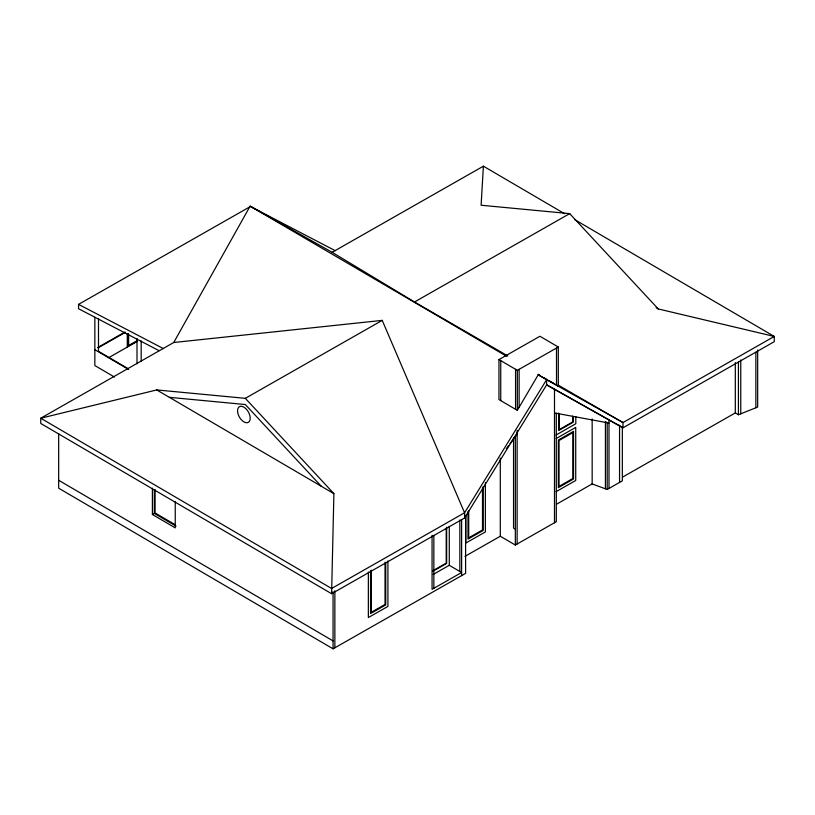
<?xml version="1.0" encoding="UTF-8"?>
<svg xmlns="http://www.w3.org/2000/svg" width="815" height="815" viewBox="0 0 815 815"><rect width="100%" height="100%" fill="white"/><g stroke="black" fill="none" stroke-linecap="round" stroke-linejoin="round"><path stroke-width="1.22" d="M58.67 433.621L58.67 488.195L333.06 648.822L465.599 573.352L465.599 516.058M94.846 317.239L94.846 365.558L114.477 377.05M127.283 347.078L127.283 333.671M128.301 333.437L128.301 346.141L137.144 341.098M333.06 648.822L333.06 591.731M461.606 519.756L461.606 575.624M556.757 504.088L592.159 483.927L607.195 489.458L607.195 422.71L605.423 421.671L605.423 488.806M757.665 349.961L757.665 407.052L738.421 414.743L735.313 412.92L735.313 362.543M331.603 593.727L40.75 423.464L40.75 418.217L156.745 389.937L245.315 398.331L333.895 493.635L331.603 593.727L464.581 518.004L546.6 384.945L546.6 379.698L538.226 374.798L517.331 410.332L498.963 399.584L498.963 359.588L539.927 336.259L558.306 347.017L558.306 386.076L538.226 374.798M564.622 213.724L483.397 166.179L481.105 205.237L569.685 213.632L658.255 308.946L774.25 336.442L774.25 341.679L622.996 427.804L546.6 384.945M574.494 219.5L774.25 336.442L622.996 422.567L546.6 379.698L464.581 512.767L331.603 588.481L40.75 418.217L173.738 342.504L250.124 206.144L332.143 252.304L414.509 301.988L507.776 355.931M506.288 448.739L508.55 445.713M510.058 443.686L517.138 434.191M159.017 350.664L78.546 308.722L78.546 304.372L250.45 206.49L335.393 250.755M97.81 347.496L125.041 331.99M98.085 347.862L125.123 332.469M137.205 340.68L128.627 345.57L128.627 334.293M108.904 357.551L137.175 341.454M332.143 252.304L483.397 166.179M245.315 398.331L382.225 320.377L464.581 512.767L464.581 518.004M414.509 301.988L569.685 213.632M152.395 488.144L152.395 514.499L154.31 513.409L176.071 526.144M498.963 359.588L517.331 370.346L558.306 347.017M556.024 435.016L575.808 423.749L575.808 416.73M556.166 438.531L575.726 427.396L575.726 480.483L556.166 491.618M433.234 570.551L446.213 563.165L446.213 528.039M432.714 571.346L446.651 563.42L446.651 527.203M433.264 574.402L449.279 565.294L461.606 572.507L432.062 589.337L432.062 535.333M464.937 556.37L500.298 536.239L515.335 545.041L556.299 521.712L556.299 413.287M622.548 477.121L735.313 412.92M607.195 489.458L622.344 480.83L622.344 426.683M173.738 342.504L382.225 320.377M169.377 397.333L245.315 404.535L321.253 486.239M554.495 412.95L608.999 423.046M78.546 304.372L163.489 348.647M538.134 374.309L539.927 375.328M546.977 384.904L622.996 427.804L622.996 422.567L558.255 385.128M656.157 307.713L658.255 308.946M543.829 377.6L545.938 378.843M550.176 381.318L553.344 383.182M558.306 386.076L556.523 385.037L556.502 348.046M250.124 206.144L506.706 356.338M515.335 529.19L513.552 528.151L513.552 438.103M128.444 368.849L98.493 351.316L98.493 318.421M94.846 349.706L128.668 369.501M156.745 389.937L333.895 493.635M175.307 524.779L155.095 512.951L155.095 489.52M152.395 514.499L175.245 527.875L175.245 501.52M58.67 480.269L333.06 640.906M755.862 352.253L755.862 407.775M740.764 359.935L740.764 413.806M738.421 361.85L738.421 414.743M619.553 425.226L619.553 482.419M608.999 419.766L608.999 488.43M592.159 419.002L592.159 483.927M573.19 416.557L573.19 422.241L558.642 430.524L558.642 413.052M572.68 416.108L572.68 421.946L559.151 429.648L559.151 413.765M554.495 389.132L554.495 522.741M519.135 369.317L519.135 407.266M517.331 370.346L517.331 410.332M517.138 430.381L517.138 544.013M515.559 369.297L515.559 409.293M515.335 436.616L515.335 545.041M500.746 360.627L500.746 400.623M500.298 458.071L500.298 536.239M485.383 482.633L485.383 531.92L465.823 543.065L465.823 515.253M483.193 486.586L483.193 530.433L468.014 539.072L468.014 511.514M482.5 487.798L482.5 529.964L468.707 537.818L468.707 510.536M459.833 519.98L459.833 571.468M449.279 526.358L449.279 565.294M433.855 535.557L433.855 588.308M387.92 560.914L387.92 606.411L368.36 617.556L368.36 572.048M385.729 562.33L385.729 604.913L370.55 613.563L370.55 570.969M385.037 562.289L385.037 604.455L371.243 612.309L371.243 570.143M334.863 590.743L334.863 647.803M154.31 489.56L154.31 513.409M141.178 340.884L141.178 361.127M137.001 338.439L137.001 363.745M573.536 431.39L558.357 440.029L558.357 487.625L573.536 478.986L573.536 431.39M572.843 432.643L559.049 440.497L559.049 486.382L572.843 478.517L572.843 432.643M237.562 411.351A9.016 5.175 60.3 0 0 247.444 422.679A9.016 5.175 60.3 0 0 246.629 409.487A9.016 5.175 60.3 0 0 237.562 411.351"/></g></svg>
